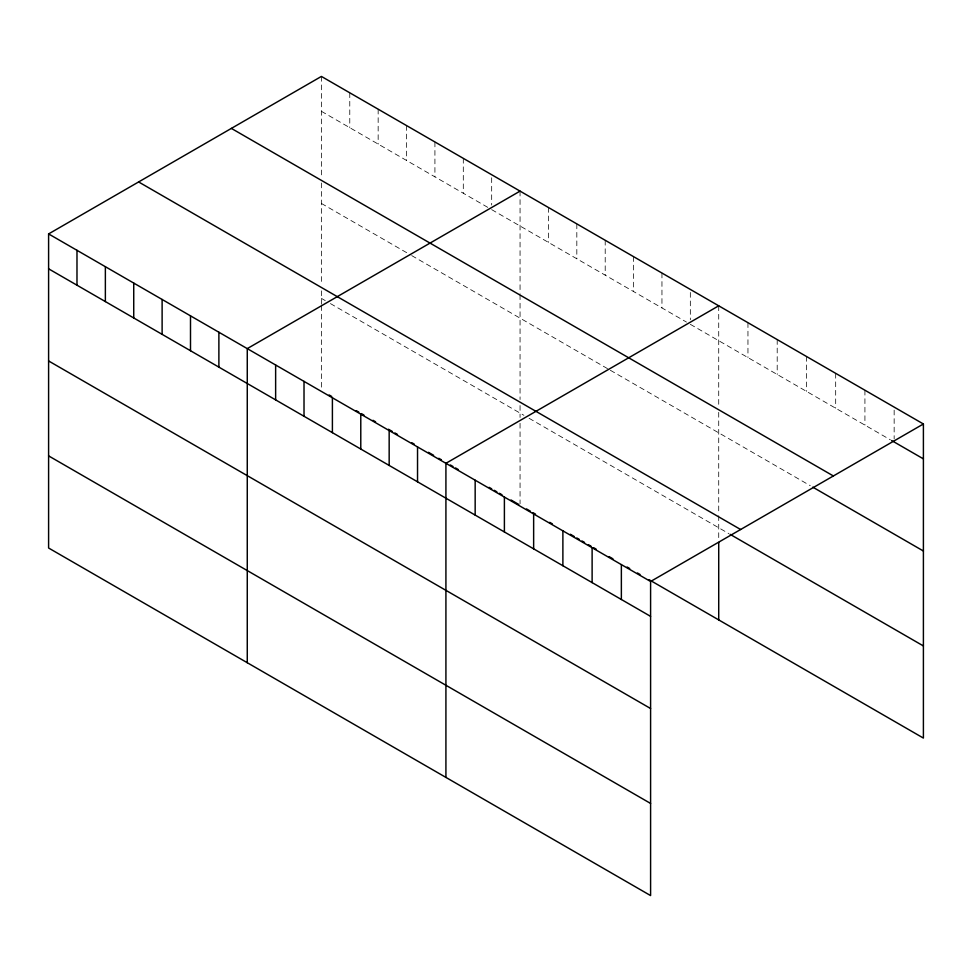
<?xml version="1.0" encoding="UTF-8"?>
<svg xmlns="http://www.w3.org/2000/svg" width="972" height="972" viewBox="0 0 972 972"><rect width="100%" height="100%" fill="white"/><g stroke="black" fill="none" stroke-linecap="round" stroke-linejoin="round"><path stroke-width="0.73" stroke-dasharray="4.86 3.65" d="M321.404 111.306L487.81 207.388M491.674 209.624L686.475 322.084M690.339 324.32L890.352 439.794M321.404 203.452L410.415 254.834M411.703 255.587L609.067 369.53M610.355 370.283L810.259 485.684M321.404 298.38L325.268 300.615M330.431 303.592L523.932 415.311M529.084 418.288L728.891 533.64M894.155 410.135L894.155 438.955M864.922 390.222L864.922 425.104M835.677 373.345L835.677 408.228M806.444 356.457L806.444 391.352M777.199 339.58L777.199 374.463M747.954 322.692L747.954 357.587M718.721 305.815L718.721 406.515M718.721 412.359L718.721 514.212M718.721 515.719L718.721 539.472M690.339 292.463L690.339 319.764M661.956 273.047L661.956 307.93M633.574 256.657L633.574 291.551M605.204 240.278L605.204 275.161M576.821 223.888L576.821 258.771M548.439 207.498L548.439 242.393M520.056 191.12L520.056 293.277M520.056 294.747L520.056 399.516M520.056 405.543L520.056 417.462M520.056 423.306L520.056 503.751M491.674 177.767L491.674 205.068M463.304 158.351L463.304 193.234M434.921 141.961L434.921 176.855M406.539 125.582L406.539 160.465M378.157 109.192L378.157 144.075M349.774 92.802L349.774 127.697M321.404 76.424L321.404 177.123M321.404 182.967L321.404 284.82M321.404 290.847L321.404 304.224M321.404 305.694L321.404 389.055"/><path stroke-width="1.46" d="M48.6 233.924L650.596 581.487L650.596 895.577L48.6 548.014L48.6 233.924L321.404 76.424L923.4 423.986L923.4 738.076L649.065 579.689M520.056 191.12L247.265 348.62L247.265 662.71M718.721 305.815L445.917 463.316L445.917 777.406M650.596 581.487L923.4 423.986M891.616 440.523L923.4 458.869M231.372 128.401L833.381 475.964M812.799 487.154L923.4 551.015M138.619 181.946L740.628 529.509M730.166 534.369L923.4 645.943M329.144 394.984L331.719 396.479M356.226 410.621L358.814 412.116M361.39 413.598L363.965 415.093M372.993 420.305L375.581 421.799M388.484 429.247L392.348 431.483M394.924 432.965L397.512 434.46M411.703 442.649L414.279 444.143M428.47 452.332L433.634 455.309M438.785 458.286L441.373 459.78M450.401 464.993L452.976 466.487M455.564 467.969L458.14 469.464M489.098 487.337L491.674 488.831M494.262 490.313L496.838 491.808M499.414 493.29L502.002 494.784M511.029 499.997L518.769 504.468M526.508 508.939L530.384 511.175M532.96 512.657L535.536 514.152M549.727 522.341L552.315 523.835M570.37 534.26L574.233 536.495M576.821 537.978L579.397 539.472M581.985 540.967L584.561 542.449M588.425 544.685L591.012 546.179M593.588 547.661L596.164 549.156M609.067 556.604L612.943 558.839M627.134 567.028L629.71 568.523M637.45 572.982L640.026 574.476M48.6 268.807L650.596 616.37M48.6 360.952L650.596 708.515M48.6 455.88L650.596 803.443M718.721 542.4L718.721 619.905M621.363 564.598L621.363 599.493M592.118 547.722L592.118 582.605M562.885 530.833L562.885 565.728M533.64 513.957L533.64 548.84M504.395 497.081L504.395 531.963M475.162 480.192L475.162 515.087M417.535 446.926L417.535 481.82M389.165 430.547L389.165 465.43M360.782 414.157L360.782 449.04M332.4 397.767L332.4 432.662M304.017 381.389L304.017 416.271M275.635 364.998L275.635 399.893M218.882 332.23L218.882 367.124M190.5 315.851L190.5 350.734M162.117 299.461L162.117 334.344M133.735 283.083L133.735 317.966M105.365 266.692L105.365 301.575M76.982 250.302L76.982 285.197"/></g></svg>
